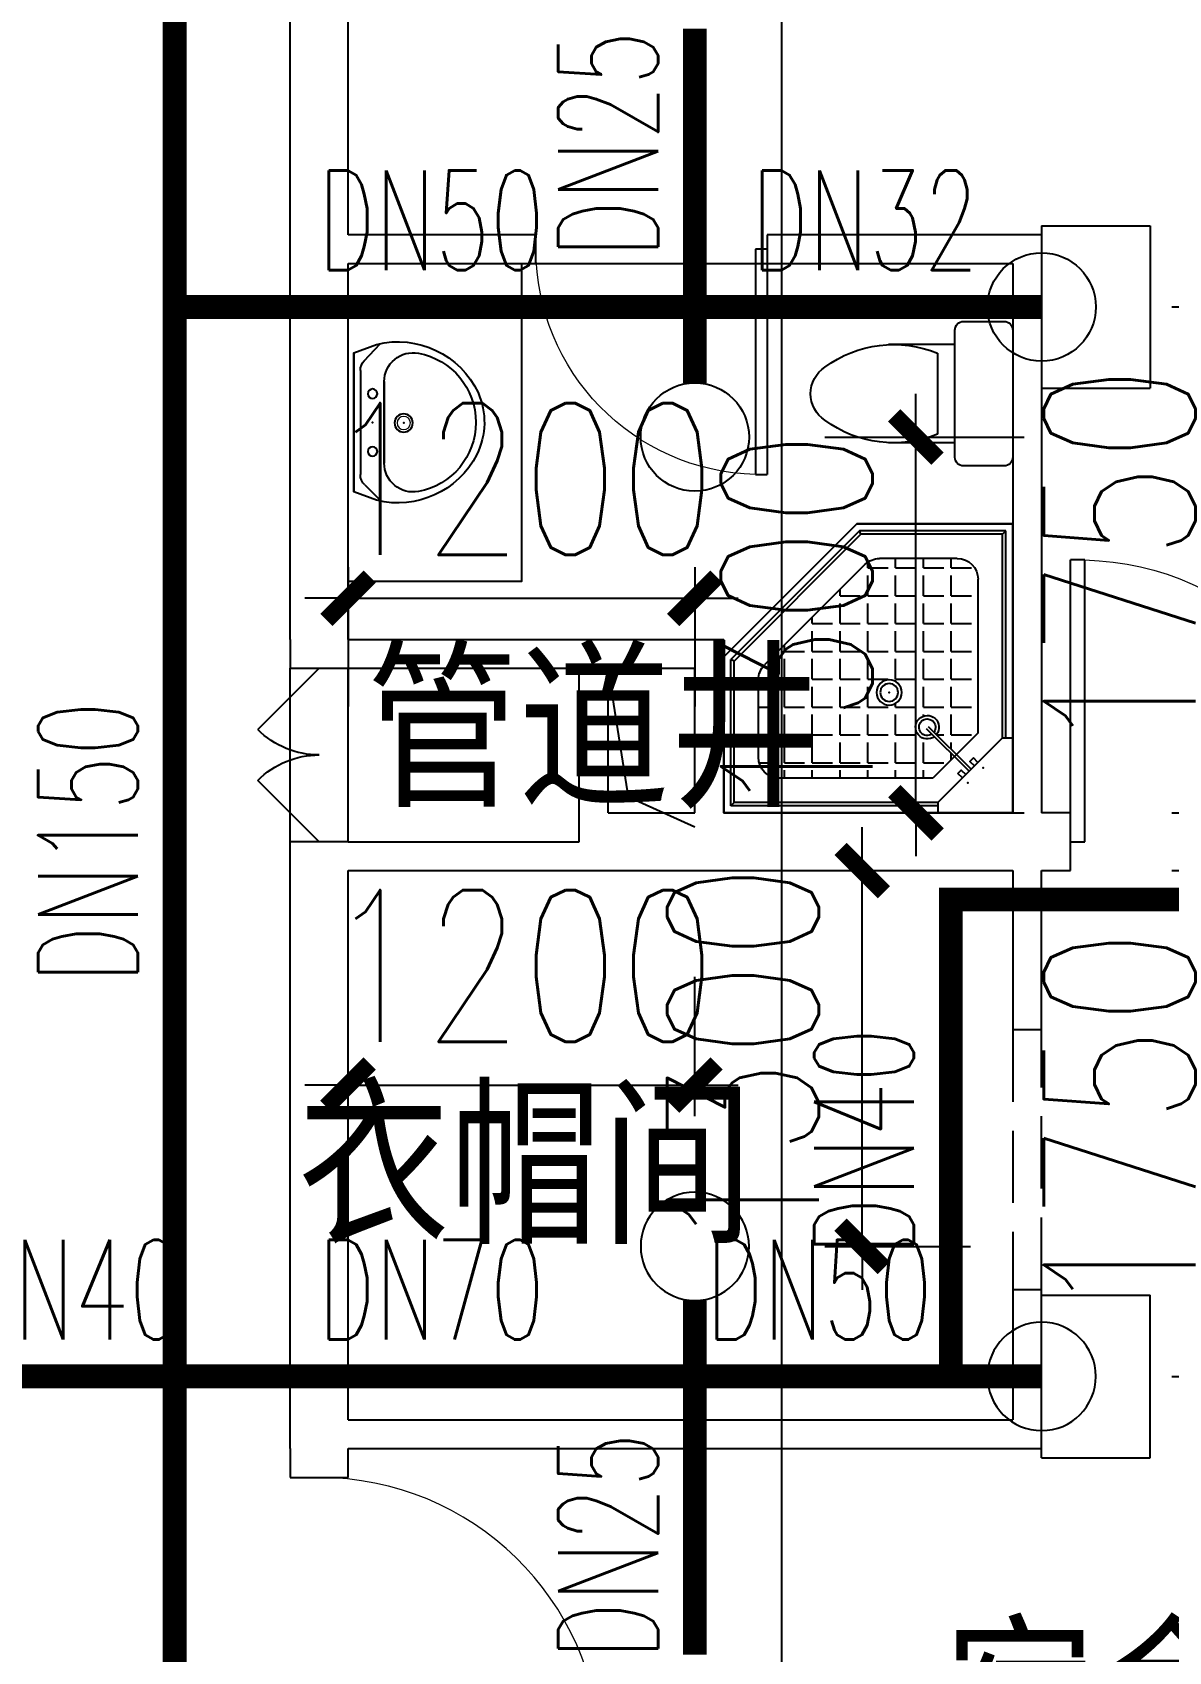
# Model space of a CAD drawing. Extents: x 0 to 2838408, y -923048 to 203859.
# Drawn here: x 2777370 to 2781302, y -535510 to -529908 of the extents above; entities that cross this region are included whole.
import ezdxf

# ---------------------------------------------------------------- set-up
doc = ezdxf.new("R2010")
doc.units = 0
doc.header["$LTSCALE"] = 1000
doc.linetypes.add('DASH', pattern=[0.35, 0.25, -0.1])
for name, color, linetype in [('CLAYER', 7, 'Continuous'), ('DOOR_FIRE', 4, 'Continuous'), ('DOTE', 8, 'Continuous'), ('EQUIP_喷头', 7, 'Continuous'), ('PIPE-喷淋', 6, 'Continuous'), ('PUB_TEXT', 7, 'Continuous'), ('TEXT_喷淋', 7, 'Continuous'), ('TWT_DIM', 3, 'Continuous'), ('WALL', 9, 'Continuous'), ('WINDOW', 4, 'Continuous'), ('XREF', 8, 'Continuous'), ('洁具', 213, 'Continuous')]:
    doc.layers.add(name, color=color, linetype=linetype)
doc.styles.add('_TCH_DIM_T3', font='SIMPLEX', dxfattribs={"width": 0.75, "bigfont": 'HZTXT'})
doc.styles.add('_TWT_PIPEDN', font='SIMPLEX', dxfattribs={"width": 0.8, "height": 2.3, "bigfont": 'HZTXT'})
doc.styles.get("Standard").update_dxf_attribs({"font": 'geniso.shx', "bigfont": 'hztxt.shx'})
doc.dimstyles.new('_TWT_ARCH&&150', dxfattribs={"dimtxt": 525, "dimasz": 150, "dimexe": 375, "dimexo": 450, "dimgap": 150, "dimtad": 1, "dimdec": 0, "dimzin": 0, "dimdsep": 46, "dimtxsty": '_TCH_DIM_T3', "dimblk": 'ARCHTICK', "dimcen": 0.09, "dimclrt": 7, "dimazin": 2, "dimtfac": 1, "dimtdec": 0, "dimtix": 1, "dimtmove": 2, "dimatfit": 3, "dimfxl": 1, "dimtolj": 1, "dimtzin": 0, "dimarcsym": 0})

# ---------------------------------------------------------------- blocks, each defined once
blk = doc.blocks.new('1F平面-CAD导入_dwg_Drawing4_t3_dwg_$plan$00001613-474159-1F-927810-1F')
at = {"layer": '洁具'}
for p, q in [((-30, 250), (-170, 250)), ((-200, 169.7), (-430.4, 169.7)), ((-260.4, -139.7), (-260.4, 139.7)), ((-200, -169.7), (-200, -220)), ((-170, -250), (-30, -250))]:
    blk.add_line(p, q, dxfattribs=at)
for points in [[(-200, 220), (-200, 169.7), (-200, -169.7), (-430.4, -169.7)], [(0, -220), (0, 220)]]:
    blk.add_lwpolyline(points, dxfattribs=at)
for centre, radius, start, end in [((-170, 220), 30, 90, 180), ((-30, 220), 30, 0, 90), ((-412.8, -227.4), 397.5, 67.4505, 126.6381), ((-589.6, 0), 109.8, 123.4509, 236.5491), ((-412.8, 227.4), 397.5, 233.3619, 292.5495), ((-170, -220), 30, 180, 270), ((-30, -220), 30, 270, 0)]:
    blk.add_arc(centre, radius, start, end, dxfattribs=at)
blk = doc.blocks.new('$lvtry$00000169')
at = {"color": 0}
for p, q in [((258.9, -36), (258.9, 0)), ((258.9, -36), (36, -258.9)), ((258.9, -24), (976, -24)), ((258.9, -36), (964, -36)), ((964, -36), (976, -24)), ((964, -36), (964, -525.1)), ((976, -24), (976, -530.1)), ((276.1, -120), (120, -276.1)), ((143.9, -151), (290.7, -298.1)), ((151, -143.9), (297.8, -291)), ((269.6, -212.7), (269.6, -142.7)), ((276.1, -120), (808, -120)), ((365.9, -212.7), (365.9, -142.7)), ((462.1, -212.7), (462.1, -142.7)), ((558.4, -212.7), (558.4, -142.7)), ((654.6, -212.7), (654.6, -142.7)), ((750.9, -212.7), (750.9, -142.7)), ((847.1, -212.7), (847.1, -142.7)), ((183.4, -212.7), (205.5, -212.7)), ((219.6, -212.7), (243.4, -212.7)), ((269.6, -212.7), (339.6, -212.7)), ((365.9, -212.7), (435.9, -212.7)), ((462.1, -212.7), (532.1, -212.7)), ((558.4, -212.7), (628.4, -212.7)), ((654.6, -212.7), (724.6, -212.7)), ((750.9, -212.7), (820.9, -212.7)), ((847.1, -212.7), (880, -212.7)), ((880, -192), (880, -460.5)), ((36, -258.9), (0, -258.9)), ((24, -258.9), (24, -976)), ((36, -258.9), (36, -964)), ((120, -276.1), (120, -808)), ((173.4, -308.9), (173.4, -238.9)), ((269.6, -262.8), (269.6, -238.9)), ((365.9, -308.9), (365.9, -238.9)), ((462.1, -308.9), (462.1, -238.9)), ((558.4, -308.9), (558.4, -238.9)), ((654.6, -308.9), (654.6, -238.9)), ((750.9, -308.9), (750.9, -238.9)), ((847.1, -308.9), (847.1, -238.9)), ((120, -308.9), (147.1, -308.9)), ((173.4, -308.9), (243.4, -308.9)), ((173.4, -405.2), (173.4, -335.2)), ((269.6, -405.2), (269.6, -335.2)), ((334.3, -308.9), (339.6, -308.9)), ((365.9, -308.9), (435.9, -308.9)), ((365.9, -405.2), (365.9, -335.2)), ((462.1, -308.9), (532.1, -308.9)), ((462.1, -405.2), (462.1, -335.2)), ((558.4, -308.9), (628.4, -308.9)), ((558.4, -405.2), (558.4, -335.2)), ((654.6, -308.9), (724.6, -308.9)), ((654.6, -405.2), (654.6, -335.2)), ((750.9, -308.9), (820.9, -308.9)), ((750.9, -405.2), (750.9, -335.2)), ((847.1, -308.9), (880, -308.9)), ((847.1, -405.2), (847.1, -335.2)), ((120, -405.2), (147.1, -405.2)), ((173.4, -405.2), (243.4, -405.2)), ((173.4, -501.4), (173.4, -431.4)), ((269.6, -405.2), (339.6, -405.2)), ((269.6, -501.4), (269.6, -431.4)), ((365.9, -405.2), (378.6, -405.2)), ((365.9, -501.4), (365.9, -431.4)), ((462.1, -405.2), (532.1, -405.2)), ((462.1, -501.4), (462.1, -431.4)), ((558.4, -405.2), (628.4, -405.2)), ((558.4, -501.4), (558.4, -431.4)), ((654.6, -405.2), (724.6, -405.2)), ((654.6, -501.4), (654.6, -431.4)), ((750.9, -405.2), (820.9, -405.2)), ((750.9, -501.4), (750.9, -431.4)), ((847.1, -405.2), (880, -405.2)), ((847.1, -501.4), (847.1, -431.4)), ((120, -501.4), (147.1, -501.4)), ((173.4, -501.4), (243.4, -501.4)), ((269.6, -501.4), (339.6, -501.4)), ((365.9, -501.4), (435.9, -501.4)), ((462.1, -501.4), (532.1, -501.4)), ((558.4, -501.4), (628.4, -501.4)), ((654.6, -501.4), (724.6, -501.4)), ((750.9, -501.4), (820.9, -501.4)), ((847.1, -501.4), (867.2, -501.4)), ((173.4, -597.7), (173.4, -527.7)), ((269.6, -597.7), (269.6, -527.7)), ((365.9, -597.7), (365.9, -527.7)), ((462.1, -597.7), (462.1, -527.7)), ((858.9, -511.4), (511.4, -858.9)), ((964, -525.1), (525.1, -964)), ((976, -530.1), (530.1, -976)), ((558.4, -597.7), (558.4, -527.7)), ((654.6, -597.7), (654.6, -527.7)), ((750.9, -597.7), (750.9, -527.7)), ((964, -525.1), (976, -530.1)), ((120, -597.7), (147.1, -597.7)), ((173.4, -597.7), (243.4, -597.7)), ((269.6, -597.7), (339.6, -597.7)), ((365.9, -597.7), (435.9, -597.7)), ((462.1, -597.7), (532.1, -597.7)), ((558.4, -597.7), (628.4, -597.7)), ((654.6, -597.7), (724.6, -597.7)), ((750.9, -597.7), (772.6, -597.7)), ((173.4, -693.9), (173.4, -623.9)), ((269.6, -693.9), (269.6, -623.9)), ((365.9, -693.9), (365.9, -623.9)), ((462.1, -693.9), (462.1, -623.9)), ((558.4, -693.9), (558.4, -623.9)), ((654.6, -693.9), (654.6, -623.9)), ((120, -693.9), (147.1, -693.9)), ((173.4, -693.9), (243.4, -693.9)), ((173.4, -790.2), (173.4, -720.2)), ((269.6, -693.9), (339.6, -693.9)), ((269.6, -790.2), (269.6, -720.2)), ((365.9, -693.9), (435.9, -693.9)), ((365.9, -790.2), (365.9, -720.2)), ((462.1, -693.9), (532.1, -693.9)), ((462.1, -790.2), (462.1, -720.2)), ((558.4, -693.9), (628.4, -693.9)), ((558.4, -790.2), (558.4, -720.2)), ((654.6, -693.9), (676.4, -693.9)), ((120, -790.2), (147.1, -790.2)), ((173.4, -790.2), (243.4, -790.2)), ((173.4, -877.5), (173.4, -816.4)), ((269.6, -790.2), (339.6, -790.2)), ((269.6, -880), (269.6, -816.4)), ((365.9, -790.2), (435.9, -790.2)), ((365.9, -880), (365.9, -816.4)), ((462.1, -790.2), (532.1, -790.2)), ((462.1, -880), (462.1, -816.4)), ((558.4, -790.2), (580.1, -790.2)), ((192, -880), (460.5, -880)), ((36, -964), (24, -976)), ((24, -976), (530.1, -976)), ((36, -964), (525.1, -964)), ((525.1, -964), (530.1, -976))]:
    blk.add_line(p, q, dxfattribs=at)
blk.add_lwpolyline([(0, 0), (0, -1000), (540, -1000), (1000, -540), (1000, 0)], close=True)
for points in [[(0, 0), (0, -1000)], [(0, 0), (1000, 0)], [(1000, 0), (1000, -540)], [(136.1, -189.7), (147.9, -177.9), (132.5, -162.5), (120.7, -174.3)], [(189.7, -136.1), (177.9, -147.9), (162.5, -132.5), (174.3, -120.7)], [(1000, -540), (540, -1000)], [(0, -1000), (540, -1000)]]:
    blk.add_lwpolyline(points, close=True, dxfattribs=at)
for radius in [43.8, 31.1]:
    blk.add_circle((416.2, -427.6), radius, dxfattribs=at)
for centre, radius, start, end in [((808, -192), 72, 0, 90), ((296, -295.7), 40.6, 142.583, 128.4197), ((296, -295.7), 28.6, 145.828, 125.6599), ((808, -460.5), 72, 315, 0), ((192, -808), 72, 180, 270), ((460.5, -808), 72, 270, 315)]:
    blk.add_arc(centre, radius, start, end, dxfattribs=at)
for p in [(156.1, -102.2, 0), (103.2, -155.8, 0), (415.8, -428.1, 0)]:
    blk.add_point(p, dxfattribs=at)
blk = doc.blocks.new('$lvtry$00000178')
at = {"color": 0}
for p, q in [((-238.4, 0), (238.4, 0)), ((-214.1, -36.1), (-272.1, -90.6)), ((-179.8, -22.5), (180.1, -22.5)), ((215.7, -37.5), (268.3, -90.8)), ((-141.7, -105.2), (140.2, -105.2)), ((140.2, -105.2), (-141.7, -105.2))]:
    blk.add_line(p, q, dxfattribs=at)
blk.add_lwpolyline([(-103.6, -429.7, 0.224698), (110.4, -425.4, 0.348046), (268.9, -78.5), (239.5, 0), (-241.3, 0), (-270.7, -78.5, 0.356844)], format="xyb", close=True, dxfattribs=at)
for centre, radius in [((-100, -65), 16.3), ((100, -65), 16.3), ((1.4, -172.5), 31.6)]:
    blk.add_circle(centre, radius, dxfattribs=at)
at = {"color": 0, "lineweight": 13}
blk.add_circle((1.4, -172.5), 23, dxfattribs=at)
at = {"color": 0}
for centre, radius, start, end in [((-179.8, -72.5), 50, 90, 133.181), ((180.1, -72.5), 50, 44.5607, 90), ((-141.7, -205.2), 100, 90, 190.5602), ((140.2, -205.2), 100, 349.4398, 90), ((-0.7, -179), 243.4, 190.5602, 349.4398)]:
    blk.add_arc(centre, radius, start, end, dxfattribs=at)
for p in [(0, -65), (1.4, -172.5)]:
    blk.add_point(p, dxfattribs=at)
blk = doc.blocks.new('A$C70365C93')
at = {"layer": '洁具'}
blk.add_lwpolyline([(-1900, 2300), (-1900, 1700), (-800, 1700), (-800, 2300)], close=True, dxfattribs=at)
blk.add_blockref('$lvtry$00000178', (-1350, 2280), dxfattribs=at)
at = {"layer": '洁具', "rotation": 180}
blk.add_blockref('$lvtry$00000169', (0, 0), dxfattribs=at)
at = {"layer": '洁具', "extrusion": (0, 0, -1), "xscale": -1, "zscale": -1, "rotation": 90}
blk.add_blockref('1F平面-CAD导入_dwg_Drawing4_t3_dwg_$plan$00001613-474159-1F-927810-1F', (1450, 0), dxfattribs=at)
blk = doc.blocks.new('$DorLib2D$00000116')
at = {"color": 0}
for p, q in [((-0.5, 0), (-0.1464, 0.3536)), ((0.5, 0), (0.1464, 0.3536))]:
    blk.add_line(p, q, dxfattribs=at)
for centre, start, end in [((-0.5, 0), 0, 45), ((0.5, 0), 135, 180)]:
    blk.add_arc(centre, 0.5, start, end, dxfattribs=at)
blk = doc.blocks.new('$DorLib2D$00000001')
for p, q in [((0.45, 0.975), (0.5, 0.975)), ((0.45, 0), (0.45, 0.975)), ((0.5, 0), (0.5, 0.975)), ((0.5, 0), (0.45, 0))]:
    blk.add_line(p, q)
at = {"lineweight": 13}
blk.add_arc((0.475, 0), 0.975, 91.4693, 180, dxfattribs=at)
blk = doc.blocks.new('3F1')
blk.add_lwpolyline([(2443616.7, -532658.3), (2443386.5, -532554.7), (2443316.7, -532108.3)])
at = {"layer": 'DOOR_FIRE'}
for p, q in [((2442216.7, -532708.3), (2442216.7, -532108.3)), ((2442416.7, -532708.3), (2442416.7, -532108.3))]:
    blk.add_line(p, q, dxfattribs=at)
at = {"layer": 'DOTE'}
blk.add_line((2443916.7, -467258.3), (2443916.7, -550458.3), dxfattribs=at)
at = {"layer": 'WALL'}
for p, q in [((2442216.7, -530608.3), (2442216.7, -528858.3)), ((2442416.7, -530608.3), (2442416.7, -528958.3)), ((2442216.7, -532008.3), (2442216.7, -530608.3)), ((2443066.7, -530608.3), (2442416.7, -530608.3)), ((2443066.7, -530708.3), (2443066.7, -530608.3)), ((2444816.7, -530608.3), (2443866.7, -530608.3)), ((2443866.7, -530608.3), (2443866.7, -530708.3)), ((2444816.7, -530608.3), (2444816.7, -532608.3)), ((2442416.7, -532008.3), (2442416.7, -530708.3)), ((2442416.7, -530708.3), (2443066.7, -530708.3)), ((2443866.7, -530708.3), (2444716.7, -530708.3)), ((2444716.7, -530708.3), (2444716.7, -532608.3)), ((2442216.7, -532008.3), (2442216.7, -532108.3)), ((2442416.7, -532008.3), (2443216.7, -532008.3)), ((2443216.7, -532008.3), (2443716.7, -532008.3)), ((2443716.7, -532608.3), (2443716.7, -532008.3)), ((2442216.7, -532108.3), (2442416.7, -532108.3)), ((2442416.7, -532108.3), (2443216.7, -532108.3)), ((2443216.7, -532708.3), (2443216.7, -532108.3)), ((2443316.7, -532608.3), (2443316.7, -532108.3)), ((2443316.7, -532108.3), (2443616.7, -532108.3)), ((2443616.7, -532608.3), (2443616.7, -532108.3)), ((2443316.7, -532608.3), (2443616.7, -532608.3)), ((2443716.7, -532608.3), (2444716.7, -532608.3)), ((2444916.7, -532608.3), (2444816.7, -532608.3)), ((2444916.7, -532808.3), (2444916.7, -532608.3)), ((2442416.7, -532708.3), (2442216.7, -532708.3)), ((2442216.7, -534808.3), (2442216.7, -532708.3)), ((2442416.7, -532708.3), (2443216.7, -532708.3)), ((2442416.7, -532808.3), (2443216.7, -532808.3)), ((2442416.7, -534708.3), (2442416.7, -532808.3)), ((2443216.7, -532808.3), (2443616.7, -532808.3)), ((2443616.7, -532808.3), (2444716.7, -532808.3)), ((2444716.7, -532808.3), (2444716.7, -533358.3)), ((2444816.7, -533358.3), (2444816.7, -532808.3)), ((2444816.7, -532808.3), (2444916.7, -532808.3)), ((2444716.7, -533358.3), (2444816.7, -533358.3)), ((2444816.7, -534258.3), (2444716.7, -534258.3)), ((2444716.7, -534258.3), (2444716.7, -534708.3)), ((2444816.7, -534808.3), (2444816.7, -534258.3)), ((2442416.7, -534708.3), (2444716.7, -534708.3)), ((2442216.7, -534808.3), (2442216.7, -534908.3)), ((2442416.7, -534908.3), (2442416.7, -534808.3)), ((2442416.7, -534808.3), (2444816.7, -534808.3)), ((2442216.7, -534908.3), (2442416.7, -534908.3))]:
    blk.add_line(p, q, dxfattribs=at)
at = {"layer": 'WINDOW'}
blk.add_line((2443066.7, -530708.3), (2443866.7, -530708.3), dxfattribs=at)
at = {"layer": 'WINDOW', "linetype": 'DASH'}
for p, q in [((2444716.7, -533358.3), (2444716.7, -534258.3)), ((2444816.7, -534258.3), (2444816.7, -533358.3))]:
    blk.add_line(p, q, dxfattribs=at)
at = {"xscale": -1, "rotation": 89.99999999992463}
blk.add_blockref('A$C70365C93', (2444716.7, -532608.3), dxfattribs=at)
at = {"layer": 'DOOR_FIRE', "xscale": -600, "yscale": 600, "zscale": 200, "rotation": 90}
blk.add_blockref('$DorLib2D$00000116', (2442316.7, -532408.3), dxfattribs=at)
at = {"layer": 'WINDOW', "xscale": 800, "yscale": -800, "zscale": 800}
blk.add_blockref('$DorLib2D$00000001', (2443466.7, -530658.3), dxfattribs=at)
at = {"layer": 'WINDOW', "xscale": -1000, "zscale": -1000}
for p, yscale, rotation in [((2445416.7, -532708.3), 1000, 359.9999999999442), ((2442316.7, -535408.3), -1000, 90)]:
    blk.add_blockref('$DorLib2D$00000001', p, dxfattribs=dict(at, yscale=yscale, rotation=rotation))
at = {"layer": 'CLAYER'}
for s, p in [('管道井', (2442480.9, -532588.1)), ('衣帽间', (2442243.3, -534100.4))]:
    blk.add_text(s, height=525, dxfattribs=at).set_placement(p)
at = {"layer": 'PUB_TEXT'}
blk.add_text('宿舍（套间）', height=525, dxfattribs=at).set_placement((2444477.6, -535958.3))
blk = doc.blocks.new('_ArchTick')
at = {"color": 0, "linetype": 'ByBlock', "const_width": 0.4}
blk.add_lwpolyline([(-0.5, -0.5), (0.5, 0.5)], dxfattribs=at)
blk = doc.blocks.new('*D2244')
at = {"layer": 'Defpoints', "color": 0, "linetype": 'ByBlock', "transparency": 16777216}
for p in [(2779662.5, -531308.3), (2780427.4, -531308.3), (2779662.5, -532608.3)]:
    blk.add_point(p, dxfattribs=at)
at = {"layer": 'TWT_DIM', "color": 0, "linetype": 'ByBlock', "lineweight": -2, "transparency": 16777216}
for p, q in [((2780427.4, -531308.3), (2780427.4, -531158.3)), ((2780112.5, -531308.3), (2780802.4, -531308.3)), ((2780427.4, -532608.3), (2780427.4, -531308.3)), ((2780112.5, -532608.3), (2780802.4, -532608.3)), ((2780427.4, -532608.3), (2780427.4, -532758.3))]:
    blk.add_line(p, q, dxfattribs=at)
at = {"layer": 'TWT_DIM', "color": 0, "linetype": 'ByBlock', "lineweight": -2, "transparency": 16777216, "xscale": 150, "yscale": 150, "zscale": 150}
for p, rotation in [((2780427.4, -531308.3), 270), ((2780427.4, -532608.3), 90)]:
    blk.add_blockref('_ArchTick', p, dxfattribs=dict(at, rotation=rotation))
at = {"layer": 'TWT_DIM', "color": 7, "linetype": 'ByBlock', "transparency": 16777216, "insert": (2780014.9, -531958.3), "char_height": 525, "attachment_point": 5, "rotation": 90, "style": '_TCH_DIM_T3'}
blk.add_mtext('\\A1;1300', dxfattribs=at)
blk = doc.blocks.new('*D2245')
at = {"layer": 'Defpoints', "color": 0, "linetype": 'ByBlock', "transparency": 16777216}
for p in [(2779662.5, -532808.3), (2780241.6, -532808.3), (2779662.5, -534108.3)]:
    blk.add_point(p, dxfattribs=at)
at = {"layer": 'TWT_DIM', "color": 0, "linetype": 'ByBlock', "lineweight": -2, "transparency": 16777216}
for p, q in [((2780241.6, -532808.3), (2780241.6, -532658.3)), ((2780112.5, -532808.3), (2780616.6, -532808.3)), ((2780241.6, -534108.3), (2780241.6, -532808.3)), ((2780112.5, -534108.3), (2780616.6, -534108.3)), ((2780241.6, -534108.3), (2780241.6, -534258.3))]:
    blk.add_line(p, q, dxfattribs=at)
at = {"layer": 'TWT_DIM', "color": 0, "linetype": 'ByBlock', "lineweight": -2, "transparency": 16777216, "xscale": 150, "yscale": 150, "zscale": 150}
for p, rotation in [((2780241.6, -532808.3), 270), ((2780241.6, -534108.3), 90)]:
    blk.add_blockref('_ArchTick', p, dxfattribs=dict(at, rotation=rotation))
at = {"layer": 'TWT_DIM', "color": 7, "linetype": 'ByBlock', "transparency": 16777216, "insert": (2779829.1, -533458.3), "char_height": 525, "attachment_point": 5, "rotation": 90, "style": '_TCH_DIM_T3'}
blk.add_mtext('\\A1;1300', dxfattribs=at)
blk = doc.blocks.new('*D2565')
at = {"layer": 'Defpoints', "color": 0, "linetype": 'ByBlock', "transparency": 16777216}
for p in [(2780862.5, -532808.3), (2781544.9, -532808.3), (2780862.5, -534558.3)]:
    blk.add_point(p, dxfattribs=at)
at = {"layer": 'TWT_DIM', "color": 0, "linetype": 'ByBlock', "lineweight": -2, "transparency": 16777216}
for p, q in [((2781312.5, -532808.3), (2781919.9, -532808.3)), ((2781544.9, -534558.3), (2781544.9, -532808.3)), ((2781312.5, -534558.3), (2781919.9, -534558.3))]:
    blk.add_line(p, q, dxfattribs=at)
at = {"layer": 'TWT_DIM', "color": 0, "linetype": 'ByBlock', "lineweight": -2, "transparency": 16777216, "xscale": 150, "yscale": 150, "zscale": 150}
for p, rotation in [((2781544.9, -532808.3), 90), ((2781544.9, -534558.3), 270)]:
    blk.add_blockref('_ArchTick', p, dxfattribs=dict(at, rotation=rotation))
at = {"layer": 'TWT_DIM', "color": 7, "linetype": 'ByBlock', "transparency": 16777216, "insert": (2781132.4, -533683.3), "char_height": 525, "attachment_point": 5, "rotation": 90, "style": '_TCH_DIM_T3'}
blk.add_mtext('\\A1;1750', dxfattribs=at)
blk = doc.blocks.new('*D2567')
at = {"layer": 'Defpoints', "color": 0, "linetype": 'ByBlock', "transparency": 16777216}
for p in [(2779662.5, -533550.5), (2778462.5, -534108.3), (2779662.5, -534108.3)]:
    blk.add_point(p, dxfattribs=at)
at = {"layer": 'TWT_DIM', "color": 0, "linetype": 'ByBlock', "lineweight": -2, "transparency": 16777216}
for p, q in [((2778462.5, -533658.3), (2778462.5, -533175.5)), ((2779662.5, -533658.3), (2779662.5, -533175.5)), ((2778462.5, -533550.5), (2778312.5, -533550.5)), ((2778462.5, -533550.5), (2779662.5, -533550.5)), ((2779662.5, -533550.5), (2779812.5, -533550.5))]:
    blk.add_line(p, q, dxfattribs=at)
at = {"layer": 'TWT_DIM', "color": 0, "linetype": 'ByBlock', "lineweight": -2, "transparency": 16777216, "xscale": 150, "yscale": 150, "zscale": 150}
blk.add_blockref('_ArchTick', (2778462.5, -533550.5), dxfattribs=at)
at = {"layer": 'TWT_DIM', "color": 0, "linetype": 'ByBlock', "lineweight": -2, "transparency": 16777216, "xscale": 150, "yscale": 150, "zscale": 150, "rotation": 180}
blk.add_blockref('_ArchTick', (2779662.5, -533550.5), dxfattribs=at)
at = {"layer": 'TWT_DIM', "color": 7, "linetype": 'ByBlock', "transparency": 16777216, "insert": (2779062.5, -533138), "char_height": 525, "attachment_point": 5, "style": '_TCH_DIM_T3'}
blk.add_mtext('\\A1;1200', dxfattribs=at)
blk = doc.blocks.new('*D2569')
at = {"layer": 'Defpoints', "color": 0, "linetype": 'ByBlock', "transparency": 16777216}
for p in [(2780862.5, -530858.3), (2781544.9, -530858.3), (2780862.5, -532608.3)]:
    blk.add_point(p, dxfattribs=at)
at = {"layer": 'TWT_DIM', "color": 0, "linetype": 'ByBlock', "lineweight": -2, "transparency": 16777216}
for p, q in [((2781312.5, -530858.3), (2781919.9, -530858.3)), ((2781544.9, -532608.3), (2781544.9, -530858.3)), ((2781312.5, -532608.3), (2781919.9, -532608.3))]:
    blk.add_line(p, q, dxfattribs=at)
at = {"layer": 'TWT_DIM', "color": 0, "linetype": 'ByBlock', "lineweight": -2, "transparency": 16777216, "xscale": 150, "yscale": 150, "zscale": 150}
for p, rotation in [((2781544.9, -530858.3), 90), ((2781544.9, -532608.3), 270)]:
    blk.add_blockref('_ArchTick', p, dxfattribs=dict(at, rotation=rotation))
at = {"layer": 'TWT_DIM', "color": 7, "linetype": 'ByBlock', "transparency": 16777216, "insert": (2781132.4, -531733.3), "char_height": 525, "attachment_point": 5, "rotation": 90, "style": '_TCH_DIM_T3'}
blk.add_mtext('\\A1;1750', dxfattribs=at)
blk = doc.blocks.new('*D2570')
at = {"layer": 'Defpoints', "color": 0, "linetype": 'ByBlock', "transparency": 16777216}
for p in [(2780095.3, -528958.3), (2780488.7, -528958.3), (2780095.3, -529708.3)]:
    blk.add_point(p, dxfattribs=at)
at = {"layer": 'TWT_DIM', "color": 0, "linetype": 'ByBlock', "lineweight": -2, "transparency": 16777216}
for p, q in [((2780488.7, -528958.3), (2780488.7, -528808.3)), ((2780488.7, -529708.3), (2780488.7, -528958.3)), ((2780545.3, -528958.3), (2780863.7, -528958.3)), ((2780488.7, -529708.3), (2780488.7, -529858.3)), ((2780545.3, -529708.3), (2780863.7, -529708.3))]:
    blk.add_line(p, q, dxfattribs=at)
at = {"layer": 'TWT_DIM', "color": 0, "linetype": 'ByBlock', "lineweight": -2, "transparency": 16777216, "xscale": 150, "yscale": 150, "zscale": 150}
for p, rotation in [((2780488.7, -528958.3), 270), ((2780488.7, -529708.3), 90)]:
    blk.add_blockref('_ArchTick', p, dxfattribs=dict(at, rotation=rotation))
at = {"layer": 'TWT_DIM', "color": 7, "linetype": 'ByBlock', "transparency": 16777216, "insert": (2780076.2, -529333.3), "char_height": 525, "attachment_point": 5, "rotation": 90, "style": '_TCH_DIM_T3'}
blk.add_mtext('\\A1;750', dxfattribs=at)
blk = doc.blocks.new('*D2571')
at = {"layer": 'Defpoints', "color": 0, "linetype": 'ByBlock', "transparency": 16777216}
for p in [(2778462.5, -531308.3), (2779662.5, -531308.3), (2779662.5, -531866)]:
    blk.add_point(p, dxfattribs=at)
at = {"layer": 'TWT_DIM', "color": 0, "linetype": 'ByBlock', "lineweight": -2, "transparency": 16777216}
for p, q in [((2778462.5, -531758.3), (2778462.5, -532241)), ((2779662.5, -531758.3), (2779662.5, -532241)), ((2778462.5, -531866), (2778312.5, -531866)), ((2778462.5, -531866), (2779662.5, -531866)), ((2779662.5, -531866), (2779812.5, -531866))]:
    blk.add_line(p, q, dxfattribs=at)
at = {"layer": 'TWT_DIM', "color": 0, "linetype": 'ByBlock', "lineweight": -2, "transparency": 16777216, "xscale": 150, "yscale": 150, "zscale": 150}
blk.add_blockref('_ArchTick', (2778462.5, -531866), dxfattribs=at)
at = {"layer": 'TWT_DIM', "color": 0, "linetype": 'ByBlock', "lineweight": -2, "transparency": 16777216, "xscale": 150, "yscale": 150, "zscale": 150, "rotation": 180}
blk.add_blockref('_ArchTick', (2779662.5, -531866), dxfattribs=at)
at = {"layer": 'TWT_DIM', "color": 7, "linetype": 'ByBlock', "transparency": 16777216, "insert": (2779062.5, -531453.5), "char_height": 525, "attachment_point": 5, "style": '_TCH_DIM_T3'}
blk.add_mtext('\\A1;1200', dxfattribs=at)
blk = doc.blocks.new('$TwtSys$00000125')
blk.add_circle((0, 0, 0), 1)
blk = doc.blocks.new('$TwtSys$00000131')
for p, q in [((-1.5, 0), (-1.5, 2)), ((-1.5, 2), (1.5, 2)), ((1.5, 0, 0), (1.5, 2, 0)), ((-1.5, 0), (-1, 0)), ((1, 0, 0), (1.5, 0, 0))]:
    blk.add_line(p, q)
blk.add_circle((0, 0), 1)

msp = doc.modelspace()

# ---------------------------------------------------------------- hatches: boundary and pattern name
at = {"layer": 'PIPE-喷淋', "linetype": 'ByBlock'}
for points in [[(2780548.2, -532908.3), (2780507, -532908.3), (2780507, -532867)], [(2780548.2, -532908.3), (2780548.2, -532867), (2780507, -532867)]]:
    msp.add_hatch(color=256, dxfattribs=at).paths.add_polyline_path(points)

# ---------------------------------------------------------------- linework, layer by layer
at = {"layer": 'PIPE-喷淋', "linetype": 'ByBlock', "ltscale": 1.5, "const_width": 82.5}
for points in [[(2777862.5, -527408.3), (2777862.5, -530858.3)], [(2779662.5, -529895.8), (2779662.5, -530858.3)], [(2777862.5, -530858.3), (2777862.5, -534558.3)], [(2779662.5, -530858.3), (2777862.5, -530858.3)], [(2780862.5, -530858.3), (2779662.5, -530858.3)], [(2779662.5, -530858.3), (2779662.5, -531120.8)], [(2780548.2, -534558.3), (2780548.2, -532908.3)], [(2780548.2, -532908.3), (2786112.5, -532908.3)], [(2779662.5, -534295.8), (2779662.5, -534558.3)], [(2777862.5, -534558.3), (2777162.5, -534558.3)], [(2779662.5, -534558.3), (2777862.5, -534558.3)], [(2777862.5, -534558.3), (2777862.5, -536157.5)], [(2779662.5, -534558.3), (2779662.5, -535520.8)], [(2780548.2, -534558.3), (2779662.5, -534558.3)], [(2780862.5, -534558.3), (2780548.2, -534558.3)]]:
    msp.add_lwpolyline(points, dxfattribs=at)

# ---------------------------------------------------------------- block references
at = {"layer": 'EQUIP_喷头', "linetype": 'ByBlock', "xscale": 187.5, "zscale": 187.5}
for name, p, yscale, rotation in [('$TwtSys$00000131', (2780862.5, -530858.3), 187.5, 270), ('$TwtSys$00000125', (2779662.5, -531308.3), 187.5, 270), ('$TwtSys$00000125', (2779662.5, -534108.3), -187.5, 89.99999999999999), ('$TwtSys$00000131', (2780862.5, -534558.3), -187.5, 89.99999999999999)]:
    msp.add_blockref(name, p, dxfattribs=dict(at, yscale=yscale, rotation=rotation))
at = {"layer": 'XREF'}
msp.add_blockref('3F1', (336045.8, 0), dxfattribs=at)

# ---------------------------------------------------------------- texts
at = {"layer": 'TEXT_喷淋', "color": 251, "linetype": 'ByBlock', "style": '_TWT_PIPEDN', "width": 0.64}
for s, rotation, p in [('DN25', 90, (2779535, -530688.1)), ('DN40', 90, (2780420.7, -534138.1)), ('DN40', 0, (2777107.7, -534430.8)), ('DN50', 0, (2779700.6, -534430.8)), ('DN25', 90, (2779535, -535538.1))]:
    msp.add_text(s, height=345, rotation=rotation, dxfattribs=at).set_placement(p)
for s, p in [('DN50', (2778357.7, -530730.8)), ('DN32', (2779857.7, -530730.8))]:
    msp.add_text(s, height=345, dxfattribs=at).set_placement(p)
at = {"layer": 'TEXT_喷淋', "linetype": 'ByBlock', "style": '_TWT_PIPEDN', "width": 0.64}
for s, rotation, p in [('DN150', 90, (2777735, -533197.2)), ('DN70', 0, (2778357.7, -534430.8))]:
    msp.add_text(s, height=345, rotation=rotation, dxfattribs=at).set_placement(p)

# ---------------------------------------------------------------- dimensions: what is measured, and where the dimension line sits
at = {"layer": 'TWT_DIM', "linetype": 'ByBlock'}
for p1, p2, distance, picture, middle in [((2780095.3, -529708.3), (2780095.3, -528958.3), -393.4, '*D2570', (2780076.2, -529333.3)), ((2780862.5, -532608.3), (2780862.5, -530858.3), -682.4, '*D2569', (2781132.4, -531733.3)), ((2778462.5, -531308.3), (2779662.5, -531308.3), -557.7, '*D2571', (2779062.5, -531453.5)), ((2779662.5, -532608.3), (2779662.5, -531308.3), -764.8, '*D2244', (2780014.9, -531958.3)), ((2779662.5, -534108.3), (2779662.5, -532808.3), -579, '*D2245', (2779829.1, -533458.3)), ((2780862.5, -534558.3), (2780862.5, -532808.3), -682.4, '*D2565', (2781132.4, -533683.3)), ((2778462.5, -534108.3), (2779662.5, -534108.3), 557.7, '*D2567', (2779062.5, -533138))]:
    dim = msp.add_aligned_dim(p1=p1, p2=p2, distance=distance, dimstyle='_TWT_ARCH&&150', dxfattribs=at)
    dim.commit()
    dim.dimension.update_dxf_attribs({"geometry": picture, "text_midpoint": middle})

doc.saveas('drawing.dxf')
